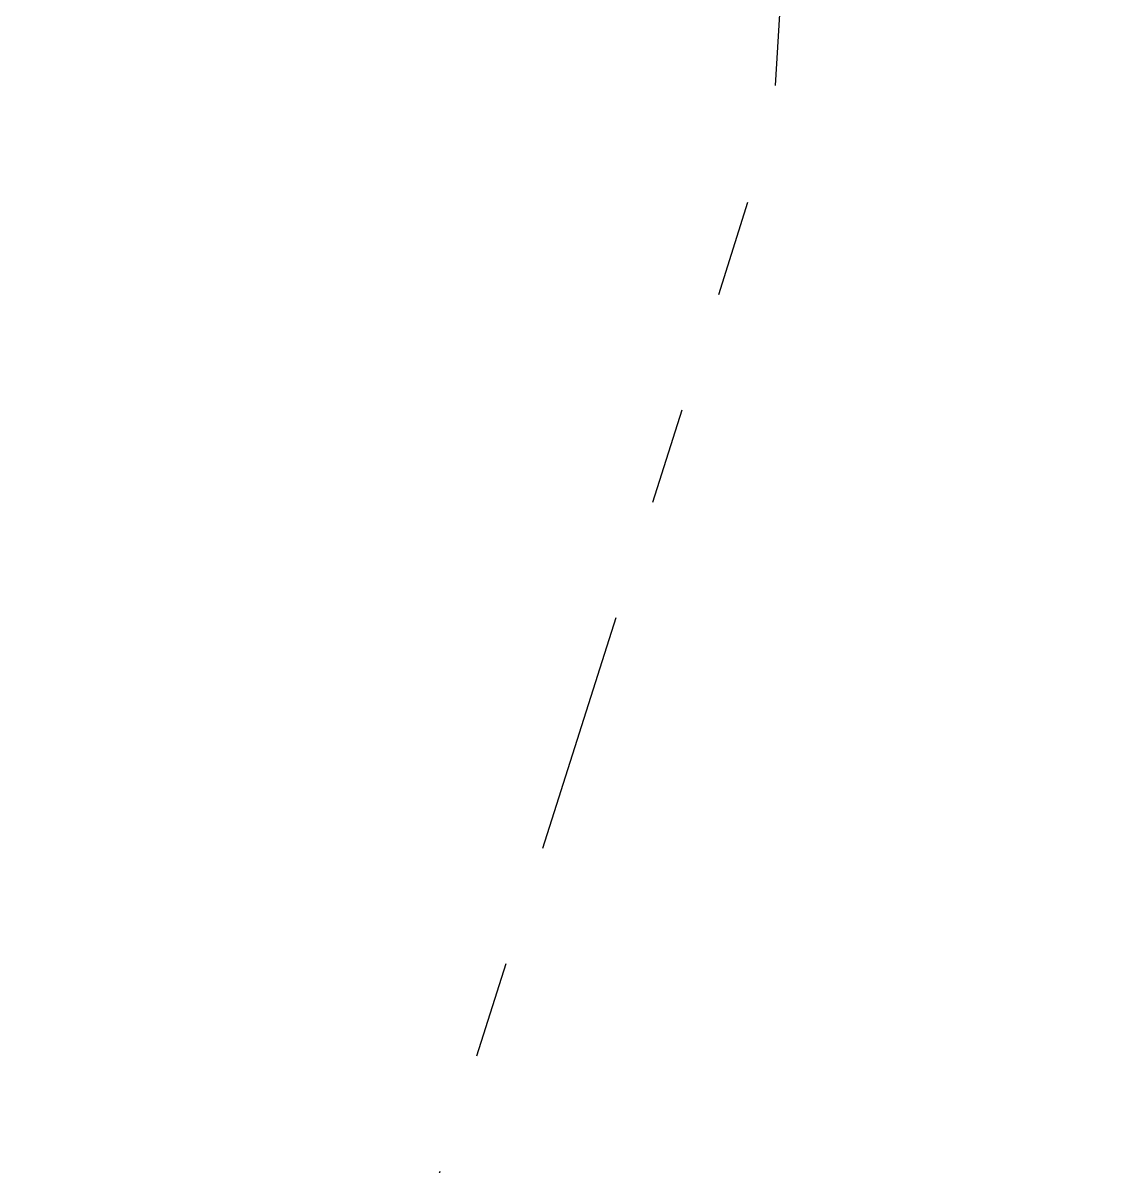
# Model space of a CAD drawing. Header units: feet. Extents: x 2175025 to 2179063, y 467811 to 470338.
# Drawn here: x 2176257.904 to 2176259.034, y 469705.002 to 469706.183 of the extents above; entities that cross this region are included whole.
import ezdxf

# ---------------------------------------------------------------- set-up
doc = ezdxf.new("R2010")
doc.units = ezdxf.units.FT
doc.header["$LTSCALE"] = 0.5
doc.header["$MEASUREMENT"] = 0
doc.linetypes.add('DIVIDE', pattern=[1.25, 0.5, -0.25, 0, -0.25, 0, -0.25])
doc.layers.add('EC', color=35, linetype='DIVIDE')
doc.layers.add('Road Bush Tollway Approximate', color=4, linetype='CONTINUOUS')

msp = doc.modelspace()

# ---------------------------------------------------------------- linework, layer by layer
at = {"layer": 'EC', "color": 43, "elevation": 433, "flags": 128}
msp.add_lwpolyline([(2176246.5203, 469694.0174), (2176246.1091, 469694.5132), (2176245.2685, 469695.4594), (2176244.6062, 469696.4697), (2176244.168, 469697.1225), (2176243.5019, 469698.3285), (2176243.1857, 469698.9582), (2176242.676, 469700.1192), (2176242.4317, 469701.1272), (2176242.2835, 469701.8036), (2176242.4693, 469702.7534), (2176242.5478, 469703.0957), (2176243.0105, 469704.1698), (2176243.0703, 469704.3245), (2176243.4794, 469705.3735), (2176243.5541, 469705.5628), (2176243.5648, 469705.5912), (2176243.6004, 469706.039), (2176243.6664, 469706.8383), (2176243.6638, 469706.9719), (2176243.6353, 469708.9031), (2176243.8546, 469710.0476), (2176244.0987, 469711.1582), (2176244.5049, 469712.5977), (2176244.8162, 469713.5111), (2176245.3149, 469714.9648), (2176245.768, 469715.9543), (2176246.2779, 469717.1568), (2176247.316, 469718.6269), (2176247.5511, 469718.9938), (2176247.8728, 469719.3479), (2176249.0124, 469720.5841), (2176250.3061, 469722.0716), (2176250.4362, 469722.2172), (2176250.6374, 469722.4348), (2176251.8536, 469723.8577), (2176252.7482, 469724.8305), (2176253.3472, 469725.411), (2176254.8203, 469726.7098), (2176254.9467, 469726.8429), (2176255.019, 469726.9079), (2176256.844, 469727.9342), (2176257.05, 469728.0319), (2176257.2749, 469727.9154), (2176258.6806, 469727.5632), (2176258.9676, 469726.3378), (2176259.2646, 469725.4114), (2176259.3795, 469724.0038), (2176259.5577, 469722.1026), (2176259.57, 469721.6276), (2176259.5812, 469720.9671), (2176259.6256, 469719.2257), (2176259.6434, 469717.969), (2176259.6221, 469716.8126), (2176259.5944, 469715.676), (2176259.5657, 469714.3895), (2176259.5701, 469713.2031), (2176259.5397, 469711.9721), (2176259.4552, 469711.0954), (2176259.405, 469710.6924), (2176259.2357, 469709.8144), (2176259.1431, 469709.3886), (2176258.9606, 469708.4736), (2176258.8864, 469708.0857), (2176258.7454, 469707.1972), (2176258.7202, 469706.8001), (2176258.6785, 469706.0801), (2176258.2655, 469704.7792), (2176258.0347, 469704.0747), (2176257.4318, 469702.8847), (2176256.5055, 469701.1175), (2176255.5155, 469699.3652), (2176254.4671, 469697.6129), (2176253.7424, 469696.419), (2176252.7466, 469694.963), (2176252.1184, 469694.0693), (2176251.2681, 469693.3311), (2176250.8006, 469692.9452), (2176250.2942, 469692.8367), (2176250.1775, 469692.8186), (2176249.8942, 469692.7804), (2176249.5659, 469692.7385), (2176249.4416, 469692.7323), (2176248.9811, 469692.7653), (2176248.7131, 469692.8089), (2176248.4206, 469692.8895), (2176248.0721, 469693.0133), (2176247.1724, 469693.5756)], close=True, dxfattribs=at)
at = {"layer": 'Road Bush Tollway Approximate', "color": 7}
for centre, radius, start, end in [((2173710.7992, 468084.0106, -18.3067), 2864.4972, 17.0268845, 36.8372412), ((2174160.3223, 468447.7025, -18.3067), 2417.512, 21.0713706, 34.0169591), ((2173390.2625, 467884.6132, -18.3067), 3206.0714, 18.6660289, 36.2548192)]:
    msp.add_arc(centre, radius, start, end, dxfattribs=at)

doc.saveas('drawing.dxf')
